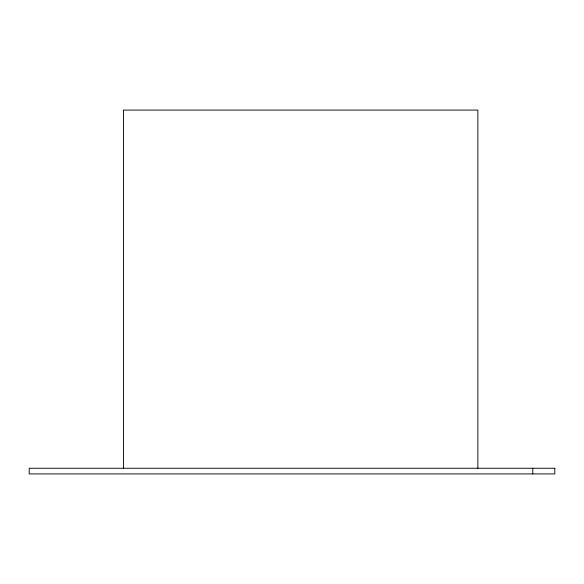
<?xml version="1.0" encoding="UTF-8"?>
<svg xmlns="http://www.w3.org/2000/svg" width="584" height="584" viewBox="0 0 584 584"><rect width="100%" height="100%" fill="white"/><g stroke="black" fill="none" stroke-linecap="round" stroke-linejoin="round"><path stroke-width="0.88" d="M532.761 468.259L532.761 473.916M477.865 468.259L477.865 110.084L123.458 110.084L123.458 468.259M554.8 468.259L29.2 468.259L29.2 473.916L554.8 473.916L554.8 468.259"/></g></svg>
